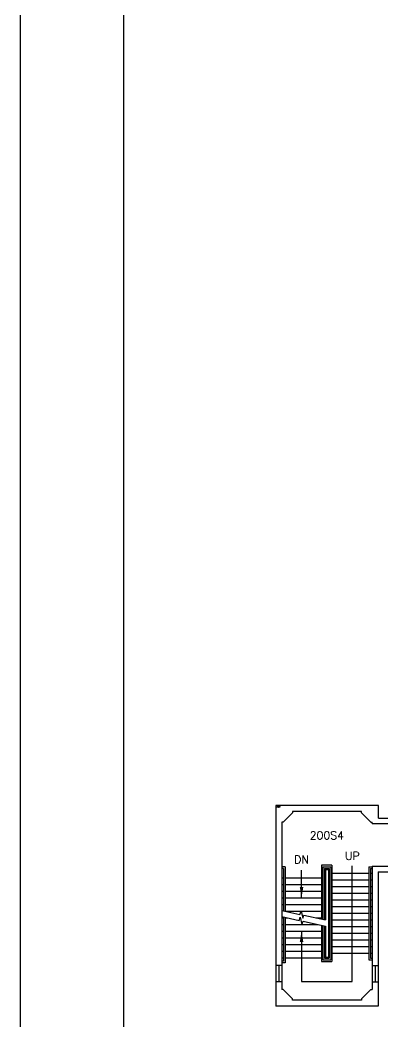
# Model space of a CAD drawing. Header units: inches. Extents: x -10292 to -5324, y 13582 to 17307.
# Drawn here: x -10292 to -9747, y 14434 to 15935 of the extents above; entities that cross this region are included whole.
import ezdxf
from ezdxf.enums import TextEntityAlignment as Align

# ---------------------------------------------------------------- set-up
doc = ezdxf.new("R2010")
doc.units = ezdxf.units.IN
doc.header["$MEASUREMENT"] = 0
for name, color, linetype in [('A-ANNO-MTLB', 7, 'Continuous'), ('A-AREA-IDEN', 7, 'Continuous'), ('A-FLOR-HRAL', 4, 'Continuous'), ('A-FLOR-STRS', 9, 'Continuous'), ('A-GLAZ', 5, 'Continuous'), ('A-WALL-FULL', 7, 'Continuous')]:
    doc.layers.add(name, color=color, linetype=linetype)
doc.styles.get("Standard").update_dxf_attribs({"font": 'romans.shx', "height": 12})
doc.dimstyles.get("Standard").update_dxf_attribs({"dimtxt": 0.18, "dimasz": 0.18, "dimexe": 0.18, "dimexo": 0.0625, "dimgap": 0.09, "dimtad": 0, "dimtih": 1, "dimtoh": 1, "dimdec": 4, "dimzin": 0, "dimdsep": 46, "dimtxsty": 'Standard', "dimcen": 0.09, "dimadec": 0, "dimazin": 0, "dimtfac": 1, "dimtdec": 4, "dimtofl": 0, "dimtmove": 0, "dimatfit": 3, "dimfxl": 0, "dimtolj": 1, "dimtzin": 0, "dimarcsym": 0})

# ---------------------------------------------------------------- blocks, each defined once
blk = doc.blocks.new('A-ANNO-MTLB')
at = {"layer": 'A-ANNO-MTLB'}
for points in [[(5460.6, 4095.5), (0, 4095.5), (0, 0), (5460.6, 0)], [(170.6, 99.5), (5375.3, 99.5), (5375.3, 3995.9), (170.6, 3995.9)]]:
    blk.add_lwpolyline(points, close=True, dxfattribs=at)
for tag, height, p in [('SYSTEM', 56.9, (5218.6, 3186.2)), ('ADDRESS', 28.4, (5336.8, 3182.1)), ('SCALE', 28.4, (5250.6, 2258.1)), ('DATE', 28.4, (5337.2, 2251.5)), ('BLDG_ID', 28.4, (5342.9, 1750.3)), ('BLDG_NAME', 56.9, (5221.1, 1198.2)), ('FLOOR_ID', 28.4, (5342.9, 1187)), ('FLOOR_NAME', 28.4, (5338, 698.6))]:
    blk.add_attdef(tag, text='', height=height, rotation=90, dxfattribs=at).set_placement(p, align=Align.MIDDLE_CENTER)
blk.add_attdef('NUMBER', text='', height=51.8, dxfattribs=at).set_placement((5264.6, 215.3), align=Align.MIDDLE_CENTER)

msp = doc.modelspace()

# ---------------------------------------------------------------- linework, layer by layer
at = {"layer": 'A-FLOR-HRAL'}
for p, q in [((-9894.3, 14666.3), (-9899.3, 14666.3)), ((-9896.8, 14663.8), (-9899.3, 14663.8)), ((-9896.8, 14663.8), (-9896.8, 14600.4)), ((-9894.3, 14666.3), (-9894.3, 14599.9)), ((-9837.8, 14666.3), (-9837.8, 14587.5)), ((-9837.8, 14666.3), (-9825.3, 14666.3)), ((-9835.3, 14663.8), (-9835.3, 14587)), ((-9835.3, 14663.8), (-9827.8, 14663.8)), ((-9827.8, 14663.8), (-9827.8, 14529.3)), ((-9825.3, 14666.3), (-9825.3, 14526.8)), ((-9768.4, 14666.3), (-9768.4, 14526.8)), ((-9768.4, 14666.3), (-9763.4, 14666.3)), ((-9765.9, 14663.8), (-9765.9, 14529.3)), ((-9765.9, 14663.8), (-9763.4, 14663.8)), ((-9896.8, 14591.1), (-9896.8, 14524.7)), ((-9894.3, 14590.6), (-9894.3, 14522.2)), ((-9837.8, 14578.2), (-9837.8, 14526.8)), ((-9835.3, 14577.7), (-9835.3, 14529.3)), ((-9896.8, 14524.7), (-9899.3, 14524.7)), ((-9894.3, 14522.2), (-9899.3, 14522.2)), ((-9837.8, 14526.8), (-9825.3, 14526.8)), ((-9835.3, 14529.3), (-9827.8, 14529.3)), ((-9768.4, 14526.8), (-9763.4, 14526.8)), ((-9765.9, 14529.3), (-9763.4, 14529.3))]:
    msp.add_line(p, q, dxfattribs=at)
at = {"layer": 'A-FLOR-STRS'}
for p, q in [((-9839.8, 14668.8), (-9839.8, 14588)), ((-9823.8, 14668.8), (-9839.8, 14668.8)), ((-9833.8, 14662.3), (-9833.8, 14586.7)), ((-9833.8, 14662.3), (-9829.3, 14662.3)), ((-9829.3, 14662.3), (-9829.3, 14530.8)), ((-9823.8, 14668.8), (-9823.8, 14524.3)), ((-9823.3, 14656.8), (-9768.4, 14656.8)), ((-9765.9, 14656.8), (-9763.3, 14656.8)), ((-9899.3, 14649.8), (-9896.8, 14649.8)), ((-9899.3, 14639.8), (-9896.8, 14639.8)), ((-9894.3, 14649.8), (-9839.8, 14649.8)), ((-9894.3, 14639.8), (-9839.8, 14639.8)), ((-9823.3, 14646.8), (-9768.4, 14646.8)), ((-9765.9, 14646.8), (-9763.3, 14646.8)), ((-9899.3, 14629.8), (-9896.8, 14629.8)), ((-9894.3, 14629.8), (-9839.8, 14629.8)), ((-9823.3, 14636.8), (-9768.4, 14636.8)), ((-9823.3, 14626.8), (-9768.4, 14626.8)), ((-9765.9, 14636.8), (-9763.3, 14636.8)), ((-9765.9, 14626.8), (-9763.3, 14626.8)), ((-9899.3, 14619.8), (-9896.8, 14619.8)), ((-9899.3, 14609.8), (-9896.8, 14609.8)), ((-9894.3, 14619.8), (-9839.8, 14619.8)), ((-9894.3, 14609.8), (-9839.8, 14609.8)), ((-9823.3, 14616.8), (-9768.4, 14616.8)), ((-9765.9, 14616.8), (-9763.3, 14616.8)), ((-9894.3, 14599.8), (-9839.8, 14599.8)), ((-9823.3, 14606.8), (-9768.4, 14606.8)), ((-9823.3, 14596.8), (-9768.4, 14596.8)), ((-9765.9, 14606.8), (-9763.3, 14606.8)), ((-9765.9, 14596.8), (-9763.3, 14596.8)), ((-9899.3, 14589.8), (-9896.8, 14589.8)), ((-9899.3, 14579.8), (-9896.8, 14579.8)), ((-9894.3, 14589.8), (-9890.9, 14589.8)), ((-9894.3, 14579.8), (-9845.1, 14579.8)), ((-9871.7, 14589.8), (-9871.2, 14589.8)), ((-9867.8, 14589.8), (-9867.4, 14589.8)), ((-9848.1, 14589.8), (-9839.8, 14589.8)), ((-9823.3, 14586.8), (-9768.4, 14586.8)), ((-9765.9, 14586.8), (-9763.3, 14586.8)), ((-9899.3, 14569.8), (-9896.8, 14569.8)), ((-9894.3, 14569.8), (-9839.8, 14569.8)), ((-9839.8, 14578.6), (-9839.8, 14524.3)), ((-9833.8, 14577.3), (-9833.8, 14530.8)), ((-9823.3, 14576.8), (-9768.4, 14576.8)), ((-9823.3, 14566.8), (-9768.4, 14566.8)), ((-9765.9, 14576.8), (-9763.3, 14576.8)), ((-9765.9, 14566.8), (-9763.3, 14566.8)), ((-9899.3, 14559.8), (-9896.8, 14559.8)), ((-9899.3, 14549.8), (-9896.8, 14549.8)), ((-9894.3, 14559.8), (-9839.8, 14559.8)), ((-9894.3, 14549.8), (-9839.8, 14549.8)), ((-9823.3, 14556.8), (-9768.4, 14556.8)), ((-9765.9, 14556.8), (-9763.3, 14556.8)), ((-9899.3, 14539.8), (-9896.8, 14539.8)), ((-9894.3, 14539.8), (-9839.8, 14539.8)), ((-9823.3, 14546.8), (-9768.4, 14546.8)), ((-9823.3, 14536.8), (-9768.4, 14536.8)), ((-9765.9, 14546.8), (-9763.3, 14546.8)), ((-9765.9, 14536.8), (-9763.3, 14536.8)), ((-9899.3, 14529.8), (-9896.8, 14529.8)), ((-9894.3, 14529.8), (-9839.8, 14529.8)), ((-9839.8, 14524.3), (-9823.8, 14524.3)), ((-9833.8, 14530.8), (-9829.3, 14530.8))]:
    msp.add_line(p, q, dxfattribs=at)
for points in [[(-9899.3, 14601), (-9871.9, 14595), (-9870.1, 14599.6), (-9867.6, 14589.1), (-9865.9, 14593.7), (-9833.8, 14586.7)], [(-9899.3, 14591.7), (-9873.2, 14585.9), (-9871.4, 14590.6), (-9868.9, 14580), (-9867.1, 14584.6), (-9833.8, 14577.3)]]:
    msp.add_lwpolyline(points, dxfattribs=at)
at = {"layer": 'A-GLAZ'}
for p, q in [((-9908.3, 14518.3), (-9908.3, 14493.8)), ((-9903.8, 14518.3), (-9903.8, 14493.8)), ((-9899.3, 14518.3), (-9899.3, 14493.8)), ((-9763.4, 14518.3), (-9763.4, 14493.8)), ((-9758.9, 14518.3), (-9758.9, 14493.8)), ((-9754.4, 14518.3), (-9754.4, 14493.8))]:
    msp.add_line(p, q, dxfattribs=at)
at = {"layer": 'A-WALL-FULL'}
for p, q in [((-9908.3, 14758.3), (-9908.3, 14518.3)), ((-9753.9, 14758.3), (-9908.3, 14758.3)), ((-9897.3, 14733.3), (-9883.3, 14747.3)), ((-9779.3, 14749.3), (-9883.3, 14749.3)), ((-9883.3, 14749.3), (-9883.3, 14747.3)), ((-9779.3, 14747.3), (-9779.3, 14749.3)), ((-9765.3, 14733.3), (-9779.3, 14747.3)), ((-9753.9, 14739.3), (-9753.9, 14758.3)), ((-9899.3, 14733.3), (-9899.3, 14518.3)), ((-9897.3, 14733.3), (-9899.3, 14733.3)), ((-9765.3, 14733.3), (-9763.3, 14733.3)), ((-9763.3, 14731.3), (-9763.3, 14733.3)), ((-9763.3, 14731.3), (-9732.3, 14731.3)), ((-9753.9, 14739.3), (-9723.3, 14739.3)), ((-9763.4, 14667.3), (-9732.3, 14667.3)), ((-9763.4, 14667.3), (-9763.4, 14518.3)), ((-9754.4, 14658.8), (-9723.3, 14658.8)), ((-9754.4, 14658.8), (-9754.4, 14518.3)), ((-9899.3, 14518.3), (-9908.3, 14518.3)), ((-9763.4, 14518.3), (-9754.4, 14518.3)), ((-9899.3, 14493.8), (-9908.3, 14493.8)), ((-9908.3, 14493.8), (-9908.3, 14457.3)), ((-9899.3, 14493.8), (-9899.3, 14482.3)), ((-9763.4, 14493.8), (-9763.4, 14482.3)), ((-9763.4, 14493.8), (-9754.4, 14493.8)), ((-9754.4, 14493.8), (-9754.4, 14457.3)), ((-9897.3, 14482.3), (-9899.3, 14482.3)), ((-9897.3, 14482.3), (-9883.3, 14468.3)), ((-9765.3, 14482.3), (-9779.3, 14468.3)), ((-9765.3, 14482.3), (-9763.4, 14482.3)), ((-9883.3, 14466.3), (-9883.3, 14468.3)), ((-9779.3, 14466.3), (-9883.3, 14466.3)), ((-9779.3, 14468.3), (-9779.3, 14466.3)), ((-9754.4, 14457.3), (-9908.3, 14457.3))]:
    msp.add_line(p, q, dxfattribs=at)

# ---------------------------------------------------------------- block references
at = {"layer": 'A-ANNO-MTLB', "xscale": 0.90972, "yscale": 0.90972, "zscale": 0.90972}
msp.add_blockref('A-ANNO-MTLB', (-10291.8, 13581.7), dxfattribs=at)

# ---------------------------------------------------------------- texts
at = {"layer": 'A-AREA-IDEN', "attachment_point": 5}
for s, insert, char_height in [('[BG]201', (-9904.1, 14756), 1), ('200S4', (-9831.6, 14713.4), 12)]:
    msp.add_mtext(s, dxfattribs=dict(at, insert=insert, char_height=char_height))
at = {"layer": 'A-FLOR-STRS', "char_height": 12, "attachment_point": 5}
for s, insert in [('UP', (-9793.3, 14682.6)), ('DN', (-9869.5, 14677.2))]:
    msp.add_mtext_dynamic_manual_height_columns(s, width=12.835, gutter_width=60, heights=[0], dxfattribs=dict(at, insert=insert))

# ---------------------------------------------------------------- leaders
at = {"layer": 'A-FLOR-STRS'}
for points in [[(-9869.5, 14569.8), (-9869.5, 14494.2), (-9793.3, 14494.2), (-9793.3, 14667.5)], [(-9869.5, 14619.8), (-9869.5, 14661.5)]]:
    msp.add_leader(points, dimstyle='Standard', override={"dimasz": 16}, dxfattribs=at)

doc.saveas('drawing.dxf')
